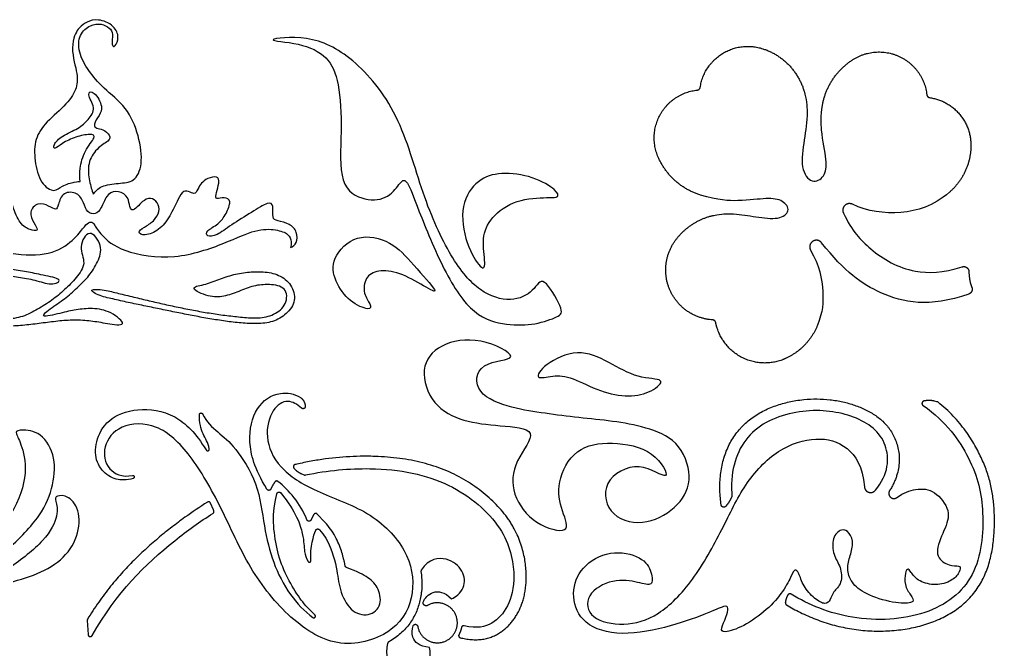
# Model space of a CAD drawing. Header units: millimetres. Extents: x -103 to 104, y -99 to 78.
# Drawn here: x 34.2 to 102.3, y -62.6 to -18.6 of the extents above; entities that cross this region are included whole.
import ezdxf

# ---------------------------------------------------------------- set-up
doc = ezdxf.new("R2010")
doc.units = ezdxf.units.MM
doc.header["$MEASUREMENT"] = 0
doc.layers.add('Default', color=18, linetype='Continuous')

msp = doc.modelspace()

# ---------------------------------------------------------------- linework, layer by layer
at = {"color": 5, "linetype": 'ByBlock', "lineweight": -2}
for points, knots in [([(39.392, -30.836), (39.551, -30.63), (39.709, -30.424), (40.009, -30.294), (40.309, -30.164), (40.752, -30.108), (41.151, -30.073), (41.55, -30.037), (41.906, -30.021), (42.187, -29.82), (42.467, -29.618), (42.673, -29.231), (42.732, -28.685), (42.792, -28.14), (42.705, -27.436), (42.519, -26.753), (42.333, -26.069), (42.049, -25.405), (41.618, -24.847), (41.187, -24.29), (40.61, -23.84), (40.155, -23.421), (39.701, -23.002), (39.369, -22.614), (39.084, -22.199), (38.8, -21.784), (38.562, -21.342), (38.452, -20.911), (38.341, -20.48), (38.357, -20.061), (38.503, -19.741), (38.649, -19.421), (38.926, -19.199), (39.191, -19.077), (39.456, -18.954), (39.709, -18.931), (39.938, -18.97), (40.167, -19.01), (40.373, -19.112), (40.511, -19.227), (40.649, -19.342), (40.72, -19.468), (40.732, -19.681), (40.744, -19.895), (40.697, -20.195), (40.72, -20.361), (40.744, -20.527), (40.839, -20.559), (40.934, -20.456), (41.029, -20.353), (41.124, -20.116), (41.116, -19.626), (41.013, -19.373), (40.503, -18.856), (39.694, -18.555), (38.918, -18.79), (38.441, -19.141), (38.031, -19.721), (37.888, -21.024), (38.112, -21.713), (38.207, -22.215), (38.302, -22.717), (38.302, -23.041), (38.191, -23.393), (38.08, -23.745), (37.859, -24.124), (37.483, -24.531), (37.108, -24.938), (36.578, -25.373), (36.187, -25.78), (35.796, -26.187), (35.543, -26.567), (35.412, -27.009), (35.282, -27.452), (35.274, -27.958), (35.341, -28.496), (35.408, -29.033), (35.551, -29.602), (35.8, -29.982), (36.049, -30.361), (36.404, -30.551), (36.645, -30.559), (36.887, -30.567), (37.013, -30.393), (37.254, -30.258), (37.495, -30.124), (37.851, -30.029), (38.072, -29.982), (38.294, -29.934), (38.381, -29.934), (38.468, -29.934)], [2, 2, 2, 2, 2.0169492, 2.0169492, 2.0169492, 2.0338983, 2.0338983, 2.0338983, 2.0508475, 2.0508475, 2.0508475, 2.0677966, 2.0677966, 2.0677966, 2.0847458, 2.0847458, 2.0847458, 2.1016949, 2.1016949, 2.1016949, 2.1186441, 2.1186441, 2.1186441, 2.1355932, 2.1355932, 2.1355932, 2.1525424, 2.1525424, 2.1525424, 2.1694915, 2.1694915, 2.1694915, 2.1864407, 2.1864407, 2.1864407, 2.2033898, 2.2033898, 2.2033898, 2.220339, 2.220339, 2.220339, 2.2372881, 2.2372881, 2.2372881, 2.2542373, 2.2542373, 2.2542373, 2.2711864, 2.2711864, 2.2711864, 2.2881356, 2.2881356, 2.3050847, 2.3050847, 2.3220339, 2.3389831, 2.3559322, 2.3728814, 2.3728814, 2.3898305, 2.3898305, 2.3898305, 2.4067797, 2.4067797, 2.4067797, 2.4237288, 2.4237288, 2.4237288, 2.440678, 2.440678, 2.440678, 2.4576271, 2.4576271, 2.4576271, 2.4745763, 2.4745763, 2.4745763, 2.4915254, 2.4915254, 2.4915254, 2.5084746, 2.5084746, 2.5084746, 2.5254237, 2.5254237, 2.5254237, 2.5423729, 2.5423729, 2.5423729, 2.559322, 2.559322, 2.559322, 2.559322]), ([(51.95, -20.042), (52.027, -19.945), (53.189, -19.795), (54.291, -19.965), (55.392, -20.134), (56.433, -20.622), (57.513, -21.528), (58.592, -22.434), (59.71, -23.758), (60.52, -25.396), (61.329, -27.035), (61.83, -28.988), (62.421, -30.71), (63.013, -32.432), (63.694, -33.923), (64.368, -35.06), (65.043, -36.197), (65.711, -36.981), (67.125, -37.983), (67.87, -38.202), (68.512, -38.178), (69.154, -38.154), (69.693, -37.887), (70.042, -37.537), (70.391, -37.186), (70.55, -36.751), (70.891, -36.981), (71.232, -37.211), (71.755, -38.105), (71.965, -38.609), (72.175, -39.114), (72.072, -39.23), (71.738, -39.39), (71.404, -39.551), (70.839, -39.757), (70.228, -39.866), (69.618, -39.975), (68.962, -39.988), (67.523, -39.808), (66.739, -39.615), (66, -39.005), (65.261, -38.395), (64.567, -37.367), (63.899, -36.056), (63.231, -34.745), (62.589, -33.152), (62.158, -32.053), (61.728, -30.955), (61.509, -30.352), (61.329, -30.069), (61.149, -29.786), (61.008, -29.824), (60.809, -30.055), (60.61, -30.286), (60.353, -30.71), (59.53, -31.211), (58.965, -31.288), (58.361, -31.153), (57.757, -31.018), (57.114, -30.671), (56.844, -29.836), (56.574, -29.001), (56.677, -27.677), (56.697, -26.444), (56.716, -25.21), (56.652, -24.066), (56.491, -23.205), (56.33, -22.344), (56.073, -21.766), (55.624, -21.316), (55.174, -20.866), (54.531, -20.545), (53.706, -20.363), (52.881, -20.181), (51.873, -20.138), (51.95, -20.042)], [0, 0, 0, 0, 0.037037, 0.037037, 0.037037, 0.074074, 0.074074, 0.074074, 0.111111, 0.111111, 0.111111, 0.148148, 0.148148, 0.148148, 0.185185, 0.185185, 0.185185, 0.222222, 0.222222, 0.259259, 0.259259, 0.259259, 0.296296, 0.296296, 0.296296, 0.333333, 0.333333, 0.333333, 0.37037, 0.37037, 0.37037, 0.407407, 0.407407, 0.407407, 0.444444, 0.444444, 0.444444, 0.481481, 0.481481, 0.518519, 0.518519, 0.518519, 0.555556, 0.555556, 0.555556, 0.592593, 0.592593, 0.592593, 0.62963, 0.62963, 0.62963, 0.666667, 0.666667, 0.666667, 0.703704, 0.703704, 0.740741, 0.740741, 0.740741, 0.777778, 0.777778, 0.777778, 0.814815, 0.814815, 0.814815, 0.851852, 0.851852, 0.851852, 0.888889, 0.888889, 0.888889, 0.925926, 0.925926, 0.925926, 1, 1, 1, 1]), ([(38.468, -29.934), (38.452, -29.658), (38.436, -29.381), (38.483, -29.017), (38.531, -28.654), (38.641, -28.203), (38.847, -27.816), (39.052, -27.428), (39.353, -27.104), (39.432, -26.911), (39.511, -26.717), (39.369, -26.654), (39.124, -26.658), (38.879, -26.662), (38.531, -26.733), (38.187, -26.847), (37.843, -26.962), (37.503, -27.12), (37.25, -27.278), (36.997, -27.436), (36.831, -27.594), (36.732, -27.618), (36.634, -27.642), (36.602, -27.531), (36.685, -27.361), (36.768, -27.191), (36.966, -26.962), (37.27, -26.768), (37.574, -26.575), (37.985, -26.417), (38.299, -26.233), (38.613, -26.049), (38.83, -25.839), (39.035, -25.603), (39.24, -25.366), (39.433, -25.103), (39.399, -24.788), (39.365, -24.472), (39.105, -24.106), (39.078, -23.891), (39.05, -23.676), (39.255, -23.613), (39.468, -23.791), (39.681, -23.968), (39.901, -24.386), (39.961, -24.675), (40.021, -24.964), (39.92, -25.125), (39.795, -25.328), (39.669, -25.531), (39.519, -25.776), (39.483, -25.938), (39.448, -26.1), (39.527, -26.179), (39.641, -26.219), (39.756, -26.259), (39.906, -26.259), (40.072, -26.338), (40.238, -26.417), (40.42, -26.575), (40.503, -26.713), (40.586, -26.851), (40.57, -26.97), (40.404, -27.116), (40.238, -27.262), (39.922, -27.436), (39.657, -27.697), (39.392, -27.958), (39.179, -28.306), (39.097, -28.701), (39.016, -29.096), (39.066, -29.539), (39.137, -29.903), (39.208, -30.266), (39.3, -30.551), (39.392, -30.836)], [1.559322, 1.559322, 1.559322, 1.559322, 1.5762712, 1.5762712, 1.5762712, 1.5932203, 1.5932203, 1.5932203, 1.6101695, 1.6101695, 1.6101695, 1.6271186, 1.6271186, 1.6271186, 1.6440678, 1.6440678, 1.6440678, 1.6610169, 1.6610169, 1.6610169, 1.6779661, 1.6779661, 1.6779661, 1.6949153, 1.6949153, 1.6949153, 1.7118644, 1.7118644, 1.7118644, 1.7288136, 1.7288136, 1.7288136, 1.7457627, 1.7457627, 1.7457627, 1.7627119, 1.7627119, 1.7627119, 1.779661, 1.779661, 1.779661, 1.7966102, 1.7966102, 1.7966102, 1.8135593, 1.8135593, 1.8135593, 1.8305085, 1.8305085, 1.8305085, 1.8474576, 1.8474576, 1.8474576, 1.8644068, 1.8644068, 1.8644068, 1.8813559, 1.8813559, 1.8813559, 1.8983051, 1.8983051, 1.8983051, 1.9152542, 1.9152542, 1.9152542, 1.9322034, 1.9322034, 1.9322034, 1.9491525, 1.9491525, 1.9491525, 1.9661017, 1.9661017, 1.9661017, 2, 2, 2, 2]), ([(53.171, -34.559), (53.321, -34.472), (53.471, -34.385), (53.554, -34.199), (53.637, -34.013), (53.653, -33.729), (53.57, -33.492), (53.487, -33.255), (53.305, -33.065), (53.06, -32.934), (52.815, -32.804), (52.507, -32.733), (52.297, -32.681), (52.088, -32.63), (51.977, -32.598), (51.946, -32.417), (51.914, -32.235), (51.961, -31.903), (51.93, -31.693), (51.898, -31.484), (51.788, -31.397), (51.535, -31.48), (51.282, -31.563), (50.886, -31.816), (50.436, -32.096), (49.985, -32.377), (49.479, -32.685), (49.064, -32.966), (48.649, -33.247), (48.325, -33.5), (48.041, -33.638), (47.756, -33.776), (47.511, -33.8), (47.384, -33.737), (47.258, -33.673), (47.25, -33.523), (47.396, -33.377), (47.543, -33.231), (47.843, -33.088), (48.084, -32.895), (48.325, -32.701), (48.507, -32.456), (48.661, -32.172), (48.815, -31.887), (48.942, -31.563), (48.894, -31.168), (48.72, -31.096), (48.531, -31.089), (48.341, -31.081), (48.135, -31.136), (48.033, -31.12), (47.93, -31.104), (47.93, -31.017), (47.965, -30.851), (48.001, -30.685), (48.072, -30.44), (48.12, -30.215), (48.167, -29.99), (48.191, -29.784), (48.088, -29.689), (47.985, -29.594), (47.756, -29.61), (47.55, -29.677), (47.345, -29.745), (47.163, -29.863), (47.037, -29.978), (46.91, -30.092), (46.839, -30.203), (46.76, -30.353), (46.681, -30.504), (46.594, -30.693), (46.499, -30.753), (46.404, -30.812), (46.301, -30.741), (46.163, -30.681), (46.025, -30.622), (45.851, -30.575), (45.709, -30.646), (45.566, -30.717), (45.456, -30.907), (45.301, -31.219), (45.147, -31.531), (44.95, -31.966), (44.728, -32.345), (44.507, -32.725), (44.262, -33.049), (43.958, -33.278), (43.653, -33.507), (43.29, -33.642), (43.025, -33.662), (42.76, -33.681), (42.594, -33.587), (42.594, -33.48), (42.594, -33.373), (42.76, -33.255), (42.962, -33.128), (43.163, -33.002), (43.4, -32.867), (43.59, -32.681), (43.78, -32.496), (43.922, -32.258), (43.969, -32.033), (44.017, -31.808), (43.969, -31.594), (43.859, -31.425), (43.748, -31.255), (43.574, -31.128), (43.384, -31.12), (43.195, -31.112), (42.989, -31.223), (42.835, -31.345), (42.681, -31.468), (42.578, -31.602), (42.456, -31.721), (42.333, -31.839), (42.191, -31.942), (42.001, -31.895), (41.954, -31.745), (41.914, -31.551), (41.875, -31.357), (41.843, -31.12), (41.677, -30.938), (41.511, -30.756), (41.211, -30.63), (40.958, -30.634), (40.705, -30.638), (40.499, -30.772), (40.337, -30.998), (40.175, -31.223), (40.056, -31.539), (39.938, -31.764), (39.819, -31.99), (39.701, -32.124), (39.535, -32.172), (39.369, -32.219), (39.155, -32.179), (39.013, -32.041), (38.871, -31.903), (38.8, -31.666), (38.701, -31.425), (38.602, -31.183), (38.475, -30.938), (38.23, -30.804), (37.984, -30.67), (37.619, -30.646), (37.382, -30.8), (37.145, -30.954), (37.035, -31.286), (36.965, -31.515), (36.894, -31.745), (36.863, -31.871), (36.764, -31.875), (36.665, -31.879), (36.499, -31.76), (36.278, -31.654), (36.056, -31.547), (35.78, -31.452), (35.535, -31.523), (35.29, -31.594), (35.076, -31.832), (35.037, -32.081), (34.997, -32.33), (35.132, -32.59), (35.254, -32.808), (35.377, -33.025), (35.487, -33.199), (35.475, -33.29), (35.464, -33.381), (35.329, -33.389), (35.136, -33.345), (34.942, -33.302), (34.689, -33.207), (34.464, -32.982), (34.238, -32.756), (34.041, -32.401), (33.887, -31.982), (33.732, -31.563), (33.622, -31.081), (33.483, -30.741), (33.345, -30.401), (33.179, -30.203), (33.013, -30.223), (32.847, -30.243), (32.681, -30.48), (32.578, -30.65), (32.475, -30.82), (32.436, -30.923), (32.377, -30.903), (32.317, -30.883), (32.238, -30.741), (32.179, -30.488), (32.12, -30.235), (32.08, -29.871), (31.97, -29.598), (31.859, -29.326), (31.677, -29.144), (31.487, -29.14), (31.298, -29.136), (31.1, -29.31), (31.001, -29.646), (30.902, -29.982), (30.902, -30.48), (30.871, -30.753), (30.839, -31.025), (30.776, -31.073), (30.582, -31.073), (30.389, -31.073), (30.064, -31.025), (29.91, -31.12), (29.756, -31.215), (29.788, -31.689), (30.389, -32.227), (30.653, -32.476), (30.918, -32.725), (31.147, -32.954), (31.207, -33.112), (31.266, -33.27), (31.155, -33.357), (31.025, -33.373), (30.894, -33.389), (30.744, -33.334), (30.448, -33.096), (30.151, -32.859), (29.709, -32.44), (29.25, -32.085), (28.792, -31.729), (28.317, -31.436), (27.808, -31.27), (27.298, -31.104), (26.752, -31.065), (26.319, -31.118), (25.886, -31.172), (25.566, -31.318), (25.261, -31.622), (24.957, -31.927), (24.669, -32.389), (24.591, -32.8), (24.512, -33.211), (24.644, -33.571), (24.776, -33.931)], [2.0873786, 2.0873786, 2.0873786, 2.0873786, 2.0970874, 2.0970874, 2.0970874, 2.1067961, 2.1067961, 2.1067961, 2.1165049, 2.1165049, 2.1165049, 2.1262136, 2.1262136, 2.1262136, 2.1359223, 2.1359223, 2.1359223, 2.1456311, 2.1456311, 2.1456311, 2.1553398, 2.1553398, 2.1553398, 2.1650485, 2.1650485, 2.1650485, 2.1747573, 2.1747573, 2.1747573, 2.184466, 2.184466, 2.184466, 2.1941748, 2.1941748, 2.1941748, 2.2038835, 2.2038835, 2.2038835, 2.2135922, 2.2135922, 2.2135922, 2.223301, 2.223301, 2.223301, 2.2330097, 2.2330097, 2.2427184, 2.2427184, 2.2427184, 2.2524272, 2.2524272, 2.2524272, 2.2621359, 2.2621359, 2.2621359, 2.2718447, 2.2718447, 2.2718447, 2.2815534, 2.2815534, 2.2815534, 2.2912621, 2.2912621, 2.2912621, 2.3009709, 2.3009709, 2.3009709, 2.3106796, 2.3106796, 2.3106796, 2.3203883, 2.3203883, 2.3203883, 2.3300971, 2.3300971, 2.3300971, 2.3398058, 2.3398058, 2.3398058, 2.3495146, 2.3495146, 2.3495146, 2.3592233, 2.3592233, 2.3592233, 2.368932, 2.368932, 2.368932, 2.3786408, 2.3786408, 2.3786408, 2.3883495, 2.3883495, 2.3883495, 2.3980583, 2.3980583, 2.3980583, 2.407767, 2.407767, 2.407767, 2.4174757, 2.4174757, 2.4174757, 2.4271845, 2.4271845, 2.4271845, 2.4368932, 2.4368932, 2.4368932, 2.4466019, 2.4466019, 2.4466019, 2.4563107, 2.4563107, 2.4563107, 2.4660194, 2.4660194, 2.4757282, 2.4757282, 2.4757282, 2.4854369, 2.4854369, 2.4854369, 2.4951456, 2.4951456, 2.4951456, 2.5048544, 2.5048544, 2.5048544, 2.5145631, 2.5145631, 2.5145631, 2.5242718, 2.5242718, 2.5242718, 2.5339806, 2.5339806, 2.5339806, 2.5436893, 2.5436893, 2.5436893, 2.5533981, 2.5533981, 2.5533981, 2.5631068, 2.5631068, 2.5631068, 2.5728155, 2.5728155, 2.5728155, 2.5825243, 2.5825243, 2.5825243, 2.592233, 2.592233, 2.592233, 2.6019417, 2.6019417, 2.6019417, 2.6116505, 2.6116505, 2.6116505, 2.6213592, 2.6213592, 2.6213592, 2.631068, 2.631068, 2.631068, 2.6407767, 2.6407767, 2.6407767, 2.6504854, 2.6504854, 2.6504854, 2.6601942, 2.6601942, 2.6601942, 2.6699029, 2.6699029, 2.6699029, 2.6796117, 2.6796117, 2.6796117, 2.6893204, 2.6893204, 2.6893204, 2.6990291, 2.6990291, 2.6990291, 2.7087379, 2.7087379, 2.7087379, 2.7184466, 2.7184466, 2.7184466, 2.7281553, 2.7281553, 2.7281553, 2.7378641, 2.7378641, 2.7378641, 2.7475728, 2.7475728, 2.7475728, 2.7572816, 2.7572816, 2.7572816, 2.7669903, 2.7669903, 2.7669903, 2.776699, 2.7864078, 2.7864078, 2.7864078, 2.7961165, 2.7961165, 2.7961165, 2.8058252, 2.8058252, 2.8058252, 2.815534, 2.815534, 2.815534, 2.8252427, 2.8252427, 2.8252427, 2.8349515, 2.8349515, 2.8349515, 2.8446602, 2.8446602, 2.8446602, 2.8543689, 2.8543689, 2.8543689, 2.8640777, 2.8640777, 2.8640777, 2.8737864, 2.8737864, 2.8737864, 2.8737864]), ([(66.404, -35.844), (66.164, -35.598), (65.771, -34.995), (65.503, -34.211), (65.236, -33.428), (65.094, -32.464), (65.239, -31.69), (65.384, -30.916), (65.814, -30.331), (66.286, -29.958), (66.759, -29.585), (67.273, -29.425), (67.925, -29.393), (68.577, -29.361), (69.367, -29.457), (70.045, -29.682), (70.723, -29.907), (71.288, -30.26), (71.577, -30.511), (71.867, -30.761), (71.879, -30.909), (71.796, -30.983), (71.712, -31.057), (71.532, -31.057), (71.028, -31.07), (70.524, -31.083), (69.695, -31.108), (68.985, -31.34), (68.275, -31.571), (67.684, -32.008), (67.289, -32.461), (66.893, -32.914), (66.694, -33.383), (66.648, -33.953), (66.603, -34.523), (66.71, -35.194), (66.72, -35.586), (66.731, -35.977), (66.644, -36.089), (66.404, -35.844)], [0, 0, 0, 0, 0.071429, 0.071429, 0.071429, 0.142857, 0.142857, 0.142857, 0.214286, 0.214286, 0.214286, 0.285714, 0.285714, 0.285714, 0.357143, 0.357143, 0.357143, 0.428571, 0.428571, 0.428571, 0.5, 0.5, 0.5, 0.571429, 0.571429, 0.571429, 0.642857, 0.642857, 0.642857, 0.714286, 0.714286, 0.714286, 0.785714, 0.785714, 0.785714, 0.857143, 0.857143, 0.857143, 1, 1, 1, 1]), ([(24.776, -33.931), (24.794, -33.745), (24.813, -33.559), (24.881, -33.32), (24.95, -33.081), (25.068, -32.788), (25.262, -32.575), (25.456, -32.361), (25.725, -32.227), (26.389, -32.195), (26.784, -32.298), (27.254, -32.504), (27.725, -32.709), (28.27, -33.017), (29.013, -33.381), (29.756, -33.745), (30.697, -34.164), (31.705, -34.484), (32.713, -34.804), (33.788, -35.025), (34.709, -35.065), (35.63, -35.104), (36.396, -34.962), (36.993, -34.681), (37.59, -34.401), (38.017, -33.982), (38.305, -33.662), (38.594, -33.341), (38.744, -33.12), (38.879, -32.978), (39.013, -32.836), (39.132, -32.772), (39.226, -32.776), (39.321, -32.78), (39.392, -32.851), (39.495, -33.002)], [2.8737864, 2.8737864, 2.8737864, 2.8737864, 2.8834951, 2.8834951, 2.8834951, 2.8932039, 2.8932039, 2.8932039, 2.9029126, 2.9029126, 2.9126214, 2.9126214, 2.9126214, 2.9223301, 2.9223301, 2.9223301, 2.9320388, 2.9320388, 2.9320388, 2.9417476, 2.9417476, 2.9417476, 2.9514563, 2.9514563, 2.9514563, 2.961165, 2.961165, 2.961165, 2.9708738, 2.9708738, 2.9708738, 2.9805825, 2.9805825, 2.9805825, 3, 3, 3, 3]), ([(39.495, -33.002), (39.598, -33.152), (39.732, -33.381), (40.029, -33.705), (40.325, -34.029), (40.784, -34.448), (41.657, -34.76), (42.531, -35.073), (43.819, -35.278), (46.333, -35.057), (47.558, -34.63), (48.503, -34.255), (49.448, -33.879), (50.112, -33.555), (50.681, -33.401), (51.25, -33.247), (51.724, -33.262), (52.108, -33.322), (52.491, -33.381), (52.784, -33.484), (52.958, -33.634), (53.131, -33.784), (53.187, -33.982), (53.203, -34.144), (53.218, -34.306), (53.195, -34.432), (53.171, -34.559)], [2, 2, 2, 2, 2.00970874, 2.00970874, 2.00970874, 2.01941748, 2.01941748, 2.01941748, 2.02912621, 2.02912621, 2.03883495, 2.03883495, 2.03883495, 2.04854369, 2.04854369, 2.04854369, 2.05825243, 2.05825243, 2.05825243, 2.06796117, 2.06796117, 2.06796117, 2.0776699, 2.0776699, 2.0776699, 2.08737864, 2.08737864, 2.08737864, 2.08737864]), ([(63.209, -37.485), (63.058, -37.219), (62.357, -36.441), (61.776, -35.786), (61.194, -35.131), (60.732, -34.597), (60.076, -34.237), (59.421, -33.878), (58.573, -33.691), (57.85, -33.903), (57.127, -34.115), (56.53, -34.726), (56.282, -35.291), (56.035, -35.857), (56.138, -36.377), (56.359, -36.888), (56.581, -37.399), (56.921, -37.9), (57.346, -38.25), (57.77, -38.6), (58.277, -38.799), (58.534, -38.822), (58.791, -38.844), (58.798, -38.69), (58.704, -38.491), (58.611, -38.292), (58.419, -38.048), (58.341, -37.726), (58.264, -37.405), (58.303, -37.007), (58.47, -36.721), (58.637, -36.435), (58.933, -36.261), (59.331, -36.2), (59.729, -36.139), (60.23, -36.191), (60.786, -36.387), (61.342, -36.583), (61.952, -36.923), (62.457, -37.215), (62.961, -37.508), (63.36, -37.752), (63.209, -37.485)], [0, 0, 0, 0, 0.066667, 0.066667, 0.066667, 0.133333, 0.133333, 0.133333, 0.2, 0.2, 0.2, 0.266667, 0.266667, 0.266667, 0.333333, 0.333333, 0.333333, 0.4, 0.4, 0.4, 0.466667, 0.466667, 0.466667, 0.533333, 0.533333, 0.533333, 0.6, 0.6, 0.6, 0.666667, 0.666667, 0.666667, 0.733333, 0.733333, 0.733333, 0.8, 0.8, 0.8, 0.866667, 0.866667, 0.866667, 1, 1, 1, 1]), ([(70.481, -43.583), (70.361, -43.465), (70.567, -43.099), (71.081, -42.715), (71.595, -42.332), (72.417, -41.933), (73.189, -41.899), (73.961, -41.865), (74.683, -42.197), (75.38, -42.566), (76.077, -42.936), (76.748, -43.344), (77.431, -43.534), (78.114, -43.724), (78.809, -43.696), (78.978, -43.845), (79.146, -43.994), (78.788, -44.319), (78.34, -44.545), (77.893, -44.77), (77.356, -44.897), (76.149, -44.904), (75.48, -44.785), (74.803, -44.541), (74.126, -44.296), (73.442, -43.927), (72.889, -43.722), (72.336, -43.518), (71.915, -43.478), (71.481, -43.524), (71.047, -43.57), (70.601, -43.701), (70.481, -43.583)], [0, 0, 0, 0, 0.083333, 0.083333, 0.083333, 0.166667, 0.166667, 0.166667, 0.25, 0.25, 0.25, 0.333333, 0.333333, 0.333333, 0.416667, 0.416667, 0.416667, 0.5, 0.5, 0.5, 0.583333, 0.583333, 0.666667, 0.666667, 0.666667, 0.75, 0.75, 0.75, 0.833333, 0.833333, 0.833333, 1, 1, 1, 1]), ([(29.73, -58.078), (30.034, -57.722), (30.606, -57.113), (31.299, -56.317), (31.992, -55.521), (32.807, -54.538), (34.043, -52.533), (34.464, -51.512), (34.596, -50.632), (34.727, -49.752), (34.567, -49.012), (34.408, -48.506), (34.249, -48), (34.09, -47.728), (33.977, -47.401), (34.024, -47.344), (34.296, -47.312), (34.567, -47.279), (35.064, -47.27), (35.518, -47.541), (35.972, -47.813), (36.384, -48.365), (36.75, -49.658), (36.703, -50.398), (36.544, -51.114), (36.384, -51.831), (36.113, -52.524), (35.073, -54.022), (34.305, -54.828), (33.247, -55.769), (32.189, -56.71), (30.84, -57.788), (30.142, -58.289), (29.444, -58.79), (29.397, -58.715), (29.393, -58.626), (29.388, -58.537), (29.426, -58.434), (29.73, -58.078)], [0, 0, 0, 0, 0.066667, 0.066667, 0.066667, 0.133333, 0.133333, 0.2, 0.2, 0.2, 0.266667, 0.266667, 0.266667, 0.333333, 0.333333, 0.4, 0.4, 0.4, 0.466667, 0.466667, 0.466667, 0.533333, 0.533333, 0.6, 0.6, 0.6, 0.666667, 0.666667, 0.733333, 0.733333, 0.733333, 0.8, 0.8, 0.8, 0.866667, 0.866667, 0.866667, 1, 1, 1, 1]), ([(31.514, -58.26), (31.889, -57.975), (32.685, -57.507), (33.528, -56.926), (34.371, -56.345), (35.261, -55.652), (36.441, -54.36), (36.731, -53.76), (36.928, -52.833), (36.834, -52.505), (36.787, -52.29), (36.74, -52.074), (36.74, -51.971), (36.895, -51.91), (37.049, -51.849), (37.359, -51.831), (37.658, -52.013), (37.958, -52.196), (38.248, -52.58), (38.464, -53.648), (38.389, -54.331), (38.136, -54.94), (37.883, -55.549), (37.452, -56.083), (36.9, -56.509), (36.347, -56.935), (35.673, -57.254), (34.942, -57.511), (34.212, -57.769), (33.425, -57.965), (32.797, -58.162), (32.17, -58.359), (31.701, -58.556), (31.444, -58.602), (31.186, -58.649), (31.14, -58.546), (31.514, -58.26)], [0, 0, 0, 0, 0.071429, 0.071429, 0.071429, 0.142857, 0.142857, 0.214286, 0.214286, 0.285714, 0.285714, 0.285714, 0.357143, 0.357143, 0.357143, 0.428571, 0.428571, 0.428571, 0.5, 0.5, 0.571429, 0.571429, 0.571429, 0.642857, 0.642857, 0.642857, 0.714286, 0.714286, 0.714286, 0.785714, 0.785714, 0.785714, 0.857143, 0.857143, 0.857143, 1, 1, 1, 1])]:
    msp.add_open_spline(points, degree=3, knots=knots, dxfattribs=at)
for points in [[(39.875, -34.42), (39.978, -34.832), (39.737, -35.564), (39.105, -36.553), (38.389, -37.255), (37.513, -38.063), (36.536, -38.704), (35.471, -39.536), (37.197, -39.114), (38.165, -38.879), (39.324, -38.766), (40.633, -38.967), (41.913, -40.086), (40.272, -39.843), (39.262, -39.646), (38.064, -39.57), (36.914, -39.66), (35.761, -39.817), (34.609, -39.958), (33.449, -40.037), (32.288, -40.064), (31.127, -40.055), (29.966, -40.006), (27.052, -39.671), (25.46, -38.924), (25.008, -37.748), (25.586, -36.636), (26.805, -36.117), (28.643, -35.864), (30.097, -35.889), (31.258, -35.878), (32.422, -35.927), (33.565, -36.069), (34.745, -36.242), (35.817, -36.466), (37.403, -36.787), (36.499, -37.235), (35.306, -36.784), (34.18, -36.622), (33.024, -36.458), (31.868, -36.361), (30.707, -36.314), (29.545, -36.31), (28.383, -36.346), (27.102, -36.55), (26.022, -36.922), (25.464, -37.928), (26.335, -38.942), (28.302, -39.347), (29.747, -39.506), (30.909, -39.574), (32.085, -39.621), (33.301, -39.585), (34.465, -39.425), (35.522, -38.864), (36.512, -38.247), (37.41, -37.495), (38.207, -36.696), (38.956, -35.633), (38.311, -34.563), (39.117, -33.093), (39.771, -34.008), (39.875, -34.42)], [(39.868, -37.905), (40.195, -38.027), (40.876, -38.163), (41.98, -38.422), (43.055, -38.64), (44.139, -38.866), (45.221, -39.088), (46.304, -39.302), (47.391, -39.501), (48.481, -39.678), (49.578, -39.817), (50.678, -39.885), (51.799, -39.822), (52.793, -39.321), (53.548, -38.413), (53.358, -37.229), (52.49, -36.474), (51.396, -36.212), (50.289, -36.244), (49.192, -36.405), (48.151, -36.786), (47.125, -37.173), (45.991, -37.333), (47.493, -38.043), (48.495, -38.005), (49.564, -37.622), (50.588, -37.185), (51.661, -37.099), (52.925, -37.276), (52.96, -38.553), (52.007, -39.295), (50.925, -39.51), (49.815, -39.418), (48.718, -39.303), (47.624, -39.147), (46.535, -38.961), (45.451, -38.747), (44.372, -38.513), (43.292, -38.267), (42.231, -38.006), (41.111, -37.753), (40.242, -37.49), (38.915, -37.433), (39.541, -37.783), (39.868, -37.905)], [(66.706, -42.819), (66.086, -43.215), (65.951, -44.821), (68.701, -45.801), (70.91, -46.122), (73.293, -46.445), (75.651, -46.645), (77.97, -47.079), (80.254, -47.934), (81.345, -50.612), (80.383, -52.579), (78.121, -53.998), (75.408, -53.512), (74.746, -50.854), (77.57, -49.267), (79.959, -51.228), (78.672, -48.637), (75.547, -48.047), (72.993, -48.452), (71.661, -51.006), (72.108, -52.991), (72.853, -54.624), (70.205, -53.979), (68.513, -51.786), (68.721, -49.431), (70.727, -47.187), (67.731, -47.007), (65.22, -46.731), (63.035, -45.62), (62.11, -42.953), (63.505, -41.222), (66.37, -40.724), (69.673, -42.44), (67.327, -42.422), (66.706, -42.819)]]:
    msp.add_open_spline(points, degree=3, dxfattribs=at)
at = {"layer": 'Default', "color": 5}
for p, q in [((98.298, -45.311), (98.123, -45.271)), ((53.923, -50.34), (54.111, -50.421)), ((47.787, -52.871), (47.585, -52.396)), ((47.808, -52.921), (47.787, -52.871)), ((54.793, -53.192), (54.585, -53.579)), ((55.561, -53.717), (55.035, -53.16)), ((38.967, -60.58), (39.033, -61.572))]:
    msp.add_line(p, q, dxfattribs=at)
for points, weights, knots in [([(81.768, -23.363), (82.002, -21.824), (83.328, -21.007), (84.653, -20.19), (86.134, -20.673)], [1, 0.907376076781, 1, 0.907376076781, 1], [2493.099385, 2493.099385, 2493.099385, 2518.224611, 2518.224611, 2543.349836, 2543.349836, 2543.349836]), ([(92.478, -21.403), (94.05, -20.43), (95.714, -21.237), (97.378, -22.044), (97.588, -23.881)], [1, 0.876159510238, 1, 0.876159510238, 1], [2741.175925, 2741.175925, 2741.175925, 2770.306995, 2770.306995, 2799.438064, 2799.438064, 2799.438064]), ([(78.831, -28.232), (78.159, -26.672), (79.016, -25.205), (79.873, -23.739), (81.563, -23.559)], [1, 0.892484855792, 1, 0.892484855792, 1], [2436.262472, 2436.262472, 2436.262472, 2463.367057, 2463.367057, 2490.471642, 2490.471642, 2490.471642]), ([(92.393, -31.532), (92.094, -31.387), (91.859, -31.621), (91.625, -31.856), (91.769, -32.154)], [1, 0.814734056879, 1, 0.814734101049, 0.999999911658], [2941.321601, 2941.321601, 2941.321601, 2946.288753, 2946.288753, 2951.255904, 2951.255904, 2951.255904]), ([(82.638, -39.601), (80.573, -39.476), (79.691, -37.604), (78.81, -35.732), (80.029, -34.06)], [1, 0.860250761687, 1, 0.860250761687, 1], [2190.81667, 2190.81667, 2190.81667, 2221.450185, 2221.450185, 2252.0837, 2252.0837, 2252.0837]), ([(90.246, -34.22), (89.976, -33.88), (89.618, -34.124), (89.26, -34.369), (89.478, -34.744)], [1, 0.731878817795, 1, 0.73187888172, 0.99999987215], [2043.106813, 2043.106813, 2043.106813, 2049.127546, 2049.127546, 2055.148277, 2055.148277, 2055.148277]), ([(100.061, -35.897), (100.231, -35.844), (100.376, -35.948), (100.521, -36.051), (100.526, -36.229)], [1, 0.895584706467, 1, 0.895584706467, 1], [3047.317795, 3047.317795, 3047.317795, 3050.167808, 3050.167808, 3053.017821, 3053.017821, 3053.017821]), ([(100.726, -37.319), (100.786, -37.462), (100.724, -37.604), (100.661, -37.746), (100.514, -37.798)], [1, 0.917654836074, 1, 0.917654855706, 0.999999960735], [3062.779107, 3062.779107, 3062.779107, 3065.305243, 3065.305243, 3067.831378, 3067.831378, 3067.831378]), ([(87.726, -42.297), (87.588, -42.36), (87.446, -42.411), (84.156, -43.578), (82.988, -40.288), (82.901, -40.044), (82.852, -39.789)], [0.966833298913, 0.982353462361, 1, 0.707106781187, 1, 0.97009404672, 0.946295206777], [2135.306418, 2135.306418, 2135.306418, 2138.047126, 2138.047126, 2183.536787, 2183.536787, 2188.181523, 2188.181523, 2188.181523]), ([(97.398, -45.261), (97.279, -45.283), (97.254, -45.401), (97.229, -45.519), (97.328, -45.587)], [1, 0.831369228956, 1, 0.831369228956, 1], [1135.875408, 1135.875408, 1135.875408, 1137.52525, 1137.52525, 1139.175092, 1139.175092, 1139.175092]), ([(46.802, -46.218), (46.802, -46.126), (46.892, -46.105), (46.983, -46.084), (47.023, -46.167)], [1, 0.782832234027, 1, 0.782832234027, 1], [3025.813133, 3025.813133, 3025.813133, 3026.852219, 3026.852219, 3027.891305, 3027.891305, 3027.891305]), ([(54.192, -45.644), (54.199, -45.747), (54.106, -45.79), (54.012, -45.834), (53.937, -45.763)], [1, 0.824947743832, 1, 0.824947743832, 1], [2512.684637, 2512.684637, 2512.684637, 2513.88601, 2513.88601, 2515.087383, 2515.087383, 2515.087383]), ([(47.273, -48.681), (47.325, -48.766), (47.418, -48.732), (47.511, -48.697), (47.495, -48.599)], [1, 0.771630239635, 1, 0.771630239635, 1], [3005.675044, 3005.675044, 3005.675044, 3006.775388, 3006.775388, 3007.875732, 3007.875732, 3007.875732]), ([(53.479, -49.706), (53.397, -49.726), (53.371, -49.807), (53.345, -49.887), (53.4, -49.951)], [1, 0.872084209543, 1, 0.872084209543, 1], [-13811.333372, -13811.333372, -13811.333372, -13810.31067, -13810.31067, -13809.287968, -13809.287968, -13809.287968]), ([(42.126, -50.457), (42.225, -50.435), (42.254, -50.532), (42.282, -50.63), (42.187, -50.664)], [1, 0.729935718619, 1, 0.729935783008, 0.999999871223], [2903.324568, 2903.324568, 2903.324568, 2904.405574, 2904.405574, 2905.486581, 2905.486581, 2905.486581]), ([(52.29, -50.88), (52.239, -50.84), (52.175, -50.85), (52.111, -50.859), (52.074, -50.912)], [0.999999961448, 0.919150770482, 1, 0.919150751206, 1], [2434.932298, 2434.932298, 2434.932298, 2435.742053, 2435.742053, 2436.551807, 2436.551807, 2436.551807]), ([(51.789, -51.412), (51.752, -51.496), (51.66, -51.502), (51.569, -51.508), (51.522, -51.429)], [1, 0.854190516142, 1, 0.854190516142, 1], [2440.360696, 2440.360696, 2440.360696, 2441.454305, 2441.454305, 2442.547913, 2442.547913, 2442.547913]), ([(52.216, -51.739), (52.236, -51.647), (52.328, -51.625), (52.42, -51.603), (52.48, -51.677)], [1, 0.847113682269, 1, 0.847113682269, 1], [2235.491499, 2235.491499, 2235.491499, 2236.612031, 2236.612031, 2237.732564, 2237.732564, 2237.732564]), ([(93.235, -51.259), (93.259, -51.547), (93.535, -51.635), (93.811, -51.722), (93.996, -51.5)], [1, 0.830591980572, 1, 0.830591980572, 1], [4340.028328, 4340.028328, 4340.028328, 4343.977027, 4343.977027, 4347.925726, 4347.925726, 4347.925726]), ([(94.989, -51.521), (94.827, -51.771), (95.044, -51.975), (95.261, -52.179), (95.5, -52.001)], [1, 0.767542332654, 1, 0.767542332654, 1], [3527.509383, 3527.509383, 3527.509383, 3531.351514, 3531.351514, 3535.193644, 3535.193644, 3535.193644]), ([(47.585, -52.396), (47.557, -52.332), (47.491, -52.311), (47.425, -52.29), (47.366, -52.327)], [1, 0.908367777357, 1, 0.908367777357, 1], [-8529.874899, -8529.874899, -8529.874899, -8529.012034, -8529.012034, -8528.14917, -8528.14917, -8528.14917]), ([(83.545, -52.621), (83.467, -52.704), (83.358, -52.669), (83.25, -52.635), (83.234, -52.523)], [1, 0.846243176038, 1, 0.846243176038, 1], [3355.155138, 3355.155138, 3355.155138, 3356.728464, 3356.728464, 3358.30179, 3358.30179, 3358.30179]), ([(54.585, -53.579), (54.539, -53.664), (54.443, -53.658), (54.346, -53.652), (54.311, -53.561)], [0.999999924701, 0.842087391193, 1, 0.842087353544, 1], [2409.625056, 2409.625056, 2409.625056, 2410.764365, 2410.764365, 2411.903674, 2411.903674, 2411.903674]), ([(55.035, -53.16), (54.982, -53.104), (54.906, -53.114), (54.83, -53.124), (54.793, -53.192)], [1, 0.890286398652, 1, 0.890286477125, 0.999999843054], [2404.823185, 2404.823185, 2404.823185, 2405.768831, 2405.768831, 2406.714476, 2406.714476, 2406.714476]), ([(54.933, -54.285), (54.966, -54.21), (55.048, -54.198), (55.129, -54.186), (55.183, -54.247)], [0.999999942085, 0.878542665069, 1, 0.878542636112, 1], [2287.636913, 2287.636913, 2287.636913, 2288.632901, 2288.632901, 2289.628888, 2289.628888, 2289.628888]), ([(54.389, -56.462), (54.43, -56.535), (54.51, -56.512), (54.591, -56.488), (54.586, -56.404)], [1, 0.781933993292, 1, 0.781933993292, 1], [2271.684579, 2271.684579, 2271.684579, 2272.623259, 2272.623259, 2273.561938, 2273.561938, 2273.561938]), ([(88.126, -58.752), (88.06, -58.712), (87.985, -58.732), (87.909, -58.752), (87.873, -58.821)], [1, 0.918290054731, 1, 0.918290054731, 1], [895.026253, 895.026253, 895.026253, 896.166012, 896.166012, 897.305771, 897.305771, 897.305771]), ([(62.043, -60.991), (62.221, -61.997), (63.234, -62.132), (64.246, -62.266), (64.681, -61.342), (65.115, -60.417), (64.365, -59.723), (63.615, -59.03), (62.727, -59.535)], [0.999999907959, 0.80697613623, 1, 0.80697609021, 1, 0.80697609021, 1, 0.80697609021, 1], [559.347187, 559.347187, 559.347187, 571.043182, 571.043182, 582.739179, 582.739179, 594.435176, 594.435176, 606.131173, 606.131173, 606.131173]), ([(62.727, -59.535), (62.608, -59.602), (62.502, -59.516), (62.395, -59.431), (62.436, -59.3)], [1, 0.826543427693, 1, 0.826543427693, 1], [606.131173, 606.131173, 606.131173, 607.722861, 607.722861, 609.31455, 609.31455, 609.31455]), ([(54.724, -60.377), (54.811, -60.438), (54.878, -60.357), (54.946, -60.275), (54.87, -60.202)], [1, 0.734254845502, 1, 0.734254972219, 0.999999746566], [3139.122661, 3139.122661, 3139.122661, 3140.255893, 3140.255893, 3141.389124, 3141.389124, 3141.389124]), ([(61.719, -60.963), (61.763, -60.842), (61.892, -60.853), (62.02, -60.864), (62.043, -60.991)], [1, 0.793328269962, 1, 0.793328319236, 0.999999901451], [556.426523, 556.426523, 556.426523, 557.886855, 557.886855, 559.347187, 559.347187, 559.347187]), ([(65.281, -60.961), (65.218, -60.946), (65.165, -60.981), (65.111, -61.016), (65.099, -61.079)], [1, 0.920835967239, 1, 0.920835967239, 1], [-14002.920287, -14002.920287, -14002.920287, -14002.119132, -14002.119132, -14001.317977, -14001.317977, -14001.317977]), ([(39.033, -61.572), (39.041, -61.684), (39.15, -61.709), (39.259, -61.734), (39.314, -61.637)], [1, 0.802693332237, 1, 0.802693332237, 1], [-8583.170129, -8583.170129, -8583.170129, -8581.892132, -8581.892132, -8580.614135, -8580.614135, -8580.614135]), ([(64.922, -61.569), (64.886, -61.634), (64.916, -61.702), (64.946, -61.77), (65.019, -61.788)], [1, 0.896800565231, 1, 0.896800565231, 1], [-13998.48993, -13998.48993, -13998.48993, -13997.573305, -13997.573305, -13996.656681, -13996.656681, -13996.656681])]:
    msp.add_rational_spline(points, weights, degree=2, knots=knots, dxfattribs=at)
for points, weights in [([(86.134, -20.673), (88.359, -21.399), (89.025, -23.643)], [0.999999890721, 0.885412369827, 1]), ([(90.299, -24.63), (90.663, -22.527), (92.478, -21.403)], [1, 0.912062626117, 0.999999916136]), ([(81.563, -23.559), (81.741, -23.54), (81.768, -23.363)], [1, 0.791867287456, 1]), ([(97.588, -23.881), (97.608, -24.059), (97.785, -24.085)], [1, 0.791867287456, 1]), ([(97.785, -24.085), (100.666, -24.501), (100.666, -27.412)], [1, 0.755997735078, 1]), ([(100.666, -27.412), (100.666, -29.395), (99.165, -30.693)], [0.999999913633, 0.909437980146, 0.999999956817]), ([(81.79, -30.888), (79.698, -30.243), (78.831, -28.232)], [1, 0.90797971575, 0.999999956121]), ([(80.029, -34.06), (81.11, -32.578), (82.917, -32.264)], [1, 0.927070417045, 1]), ([(82.852, -39.789), (82.817, -39.612), (82.638, -39.601)], [1, 0.790735424509, 1]), ([(89.958, -39.971), (89.304, -41.578), (87.726, -42.297)], [1, 0.929290359164, 0.999999966283]), ([(53.853, -45.019), (54.123, -45.191), (54.176, -45.507)], [1, 0.913239072132, 1]), ([(98.369, -45.346), (98.337, -45.321), (98.298, -45.311)], [1, 0.975633687634, 1]), ([(54.111, -50.421), (54.156, -50.44), (54.202, -50.43)], [1, 0.952892017967, 1]), ([(83.978, -51.869), (83.982, -51.912), (83.965, -51.952)], [1, 0.972709732447, 1]), ([(47.75, -53.108), (47.859, -53.039), (47.808, -52.921)], [1, 0.760849333976, 1]), ([(57.079, -56.892), (56.999, -56.863), (56.983, -56.779)], [0.999999938504, 0.871033612944, 1]), ([(62.291, -57.075), (62.26, -57.123), (62.269, -57.18)], [1, 0.934277908679, 1]), ([(87.712, -59.322), (87.694, -59.442), (87.798, -59.504)], [1, 0.831700397344, 1]), ([(38.989, -60.491), (38.964, -60.532), (38.967, -60.58)], [1, 0.952351537718, 1]), ([(65.099, -61.079), (65.048, -61.337), (64.922, -61.569)], [1, 0.988354469057, 1]), ([(60.017, -62.079), (59.964, -62.109), (59.946, -62.168)], [1, 0.926266482115, 1])]:
    msp.add_rational_spline(points, weights, degree=2, dxfattribs=at)
for points, knots in [([(89.025, -23.643), (89.188, -24.193), (89.297, -25.385), (89.026, -26.991), (88.729, -29.076), (89.561, -30.173), (90.495, -29.637), (90.643, -28.578), (90.23, -26.706), (90.171, -25.373), (90.299, -24.63)], [2580.490829, 2580.490829, 2580.490829, 2580.490829, 2591.687032, 2609.116949, 2626.546865, 2643.976781, 2661.406698, 2678.836614, 2696.26653, 2706.616435, 2706.616435, 2706.616435, 2706.616435]), ([(82.917, -32.264), (83.424, -32.176), (84.291, -32.18), (85.628, -32.414), (87.312, -32.635), (88.12, -32.004), (87.583, -31.234), (86.492, -31.058), (84.751, -31.329), (83.028, -31.269), (81.79, -30.888)], [2282.112748, 2282.112748, 2282.112748, 2282.112748, 2292.554846, 2308.627039, 2324.699232, 2340.771425, 2356.843619, 2372.915812, 2388.988005, 2400.924487, 2400.924487, 2400.924487, 2400.924487]), ([(99.165, -30.693), (98.029, -31.676), (95.803, -32.332), (93.445, -32.043), (92.393, -31.532)], [2875.453479, 2875.453479, 2875.453479, 2875.453479, 2908.241833, 2941.321601, 2941.321601, 2941.321601, 2941.321601]), ([(91.769, -32.154), (92.369, -33.392), (93.718, -34.887), (96.332, -36.417), (98.705, -36.322), (100.061, -35.897)], [2951.255904, 2951.255904, 2951.255904, 2951.255904, 2981.618403, 3019.310239, 3047.317795, 3047.317795, 3047.317795, 3047.317795]), ([(100.514, -37.798), (97.728, -38.776), (94.385, -38.074), (91.865, -36.261), (90.246, -34.22)], [3067.831378, 3067.831378, 3067.831378, 3067.831378, 3128.011769, 3180.364863, 3180.364863, 3180.364863, 3180.364863]), ([(89.478, -34.744), (90.087, -35.789), (90.416, -37.456), (90.327, -39.065), (89.958, -39.971)], [2055.148277, 2055.148277, 2055.148277, 2055.148277, 2084.193868, 2106.862285, 2106.862285, 2106.862285, 2106.862285]), ([(51.522, -51.429), (50.633, -49.942), (50.104, -47.99), (50.681, -45.607), (52.174, -44.558), (53.425, -44.747), (53.853, -45.019)], [2442.547913, 2442.547913, 2442.547913, 2442.547913, 2459.563279, 2477.57122, 2495.57916, 2507.744996, 2507.744996, 2507.744996, 2507.744996]), ([(53.937, -45.763), (53.637, -45.474), (52.883, -45.105), (51.874, -45.737), (51.291, -47.732), (52.243, -49.968), (54.788, -51.597), (58.744, -52.897), (61.454, -55.63), (61.956, -58.71), (60.659, -61.44), (56.596, -62.746), (53.089, -60.57), (50.224, -57.032), (48.353, -52.628), (46.183, -48.881), (43.872, -46.72), (41.147, -46.862), (39.991, -48.439), (40.264, -50.069), (41.408, -50.615), (42.126, -50.457)], [2515.087383, 2515.087383, 2515.087383, 2515.087383, 2531.399137, 2552.198491, 2572.997844, 2593.797198, 2614.596552, 2635.395905, 2656.195259, 2676.994613, 2697.793966, 2718.59332, 2739.392674, 2760.192027, 2780.991381, 2801.790735, 2822.590088, 2843.389442, 2864.188796, 2884.988149, 2903.324568, 2903.324568, 2903.324568, 2903.324568]), ([(83.234, -52.523), (83.211, -52.361), (83.17, -52.015), (83.143, -51.575), (83.138, -51.208), (83.146, -50.847), (83.18, -50.401), (83.26, -49.879), (83.379, -49.372), (83.538, -48.884), (83.735, -48.417), (83.972, -47.974), (84.249, -47.557), (84.511, -47.233), (84.739, -46.991), (84.979, -46.761), (85.299, -46.497), (85.708, -46.217), (86.136, -45.974), (86.581, -45.764), (87.037, -45.587), (87.502, -45.441), (87.971, -45.323), (88.47, -45.228), (89.121, -45.143), (89.918, -45.106), (90.833, -45.16), (91.711, -45.305), (92.41, -45.502), (92.935, -45.699), (93.314, -45.867), (93.678, -46.06), (94.025, -46.282), (94.301, -46.493), (94.561, -46.726), (94.756, -46.93), (94.932, -47.147), (95.097, -47.378), (95.28, -47.689), (95.455, -48.093), (95.583, -48.528), (95.658, -48.991), (95.672, -49.478), (95.619, -49.983), (95.514, -50.407), (95.393, -50.747), (95.281, -51.005), (95.149, -51.261), (95.047, -51.432), (94.991, -51.518), (94.989, -51.521)], [3358.30179, 3358.30179, 3358.30179, 3358.30179, 3362.105057, 3366.396043, 3368.523129, 3370.636362, 3374.803554, 3378.893401, 3382.916045, 3386.881853, 3390.802706, 3394.690738, 3398.559046, 3402.421477, 3404.354774, 3406.29128, 3410.146168, 3413.977847, 3417.792771, 3421.595411, 3425.385522, 3429.159861, 3432.912157, 3436.633694, 3440.954856, 3448.155714, 3455.164307, 3462.209398, 3468.807018, 3472.031166, 3475.232923, 3478.422433, 3481.608575, 3484.801144, 3486.48894, 3489.718301, 3491.347627, 3492.989015, 3496.314837, 3499.709986, 3503.204967, 3506.827804, 3510.590415, 3514.507839, 3518.599575, 3520.718587, 3522.89143, 3525.12269, 3527.417464, 3527.509383, 3527.509383, 3527.509383, 3527.509383]), ([(87.798, -59.504), (87.948, -59.594), (88.265, -59.775), (88.762, -60.033), (89.292, -60.278), (89.841, -60.503), (90.408, -60.706), (90.991, -60.884), (91.59, -61.036), (92.2, -61.158), (92.82, -61.248), (93.444, -61.305), (94.07, -61.33), (94.692, -61.324), (95.31, -61.285), (95.918, -61.215), (96.515, -61.114), (97.096, -60.98), (97.66, -60.813), (98.202, -60.614), (98.72, -60.38), (99.212, -60.112), (99.675, -59.809), (100.108, -59.472), (100.506, -59.098), (100.868, -58.69), (101.191, -58.248), (101.47, -57.774), (101.701, -57.274), (101.889, -56.757), (102.037, -56.229), (102.149, -55.695), (102.229, -55.159), (102.281, -54.626), (102.309, -54.099), (102.315, -53.584), (102.302, -53.083), (102.274, -52.595), (102.226, -52.118), (102.157, -51.648), (102.066, -51.183), (101.949, -50.72), (101.806, -50.257), (101.634, -49.791), (101.434, -49.322), (101.202, -48.843), (100.938, -48.351), (100.634, -47.845), (100.284, -47.331), (99.883, -46.813), (99.426, -46.298), (98.92, -45.803), (98.555, -45.493), (98.369, -45.346)], [903.153625, 903.153625, 903.153625, 903.153625, 907.216931, 911.647091, 916.167046, 920.76629, 925.435002, 930.164247, 934.946406, 939.775162, 944.632702, 949.492183, 954.341704, 959.169024, 963.961873, 968.708469, 973.398084, 978.02151, 982.57188, 987.043464, 991.43907, 995.770306, 1000.049754, 1004.291861, 1008.512347, 1012.727581, 1016.95575, 1021.215174, 1025.489611, 1029.748726, 1033.994731, 1038.223581, 1042.42443, 1046.580703, 1050.671188, 1054.671017, 1058.552311, 1062.320118, 1066.022897, 1069.691887, 1073.356458, 1077.045837, 1080.789523, 1084.617972, 1088.562897, 1092.658808, 1096.971139, 1101.53862, 1106.356061, 1111.424135, 1116.750069, 1122.347414, 1127.867731, 1127.867731, 1127.867731, 1127.867731]), ([(97.328, -45.587), (98.952, -46.704), (100.934, -49.566), (101.689, -52.855), (101.264, -57.741), (97.775, -60.407), (92.431, -60.759), (89.328, -59.489), (88.126, -58.752)], [1139.175092, 1139.175092, 1139.175092, 1139.175092, 1169.842924, 1205.039567, 1240.23621, 1275.432853, 1310.629496, 1342.874341, 1342.874341, 1342.874341, 1342.874341]), ([(42.187, -50.664), (41.968, -50.744), (41.384, -50.833), (40.446, -50.604), (39.538, -49.618), (39.492, -48.13), (40.308, -46.509), (42.398, -45.665), (45.136, -46.057), (46.565, -47.519), (47.273, -48.681)], [2905.486581, 2905.486581, 2905.486581, 2905.486581, 2913.532383, 2926.791499, 2940.050614, 2953.30973, 2966.568846, 2979.827962, 2993.087078, 3005.675044, 3005.675044, 3005.675044, 3005.675044]), ([(47.495, -48.599), (47.423, -48.164), (47.007, -47.611), (46.8, -46.779), (46.802, -46.218)], [3007.875732, 3007.875732, 3007.875732, 3007.875732, 3016.731123, 3025.813133, 3025.813133, 3025.813133, 3025.813133]), ([(47.023, -46.167), (47.295, -46.725), (48.184, -47.542), (49.24, -48.349), (50.948, -50.971), (51.306, -54.092), (51.897, -56.54), (53.002, -58.726), (54.14, -59.963), (54.724, -60.377)], [3027.891305, 3027.891305, 3027.891305, 3027.891305, 3042.303594, 3058.802519, 3075.301443, 3091.800368, 3108.299293, 3124.798218, 3139.122661, 3139.122661, 3139.122661, 3139.122661]), ([(93.996, -51.5), (94.929, -50.382), (95.068, -47.957), (92.684, -46.169), (88.968, -45.675), (85.016, -47.07), (83.905, -49.814), (83.955, -51.586), (83.978, -51.869)], [4347.925726, 4347.925726, 4347.925726, 4347.925726, 4379.281999, 4414.47864, 4449.67528, 4484.871921, 4520.068561, 4526.639105, 4526.639105, 4526.639105, 4526.639105]), ([(95.5, -52.001), (95.963, -51.658), (96.932, -51.337), (98.138, -51.431), (99.321, -52.958), (98.839, -54.247), (98.044, -55.945), (98.925, -56.743), (99.793, -56.778), (99.981, -56.826), (99.842, -57.312), (99.273, -57.902), (98.044, -58.194), (96.902, -57.798), (96.451, -57.173), (96.229, -56.882), (96.021, -57.416), (96.076, -58.305), (96.611, -58.999), (96.729, -59.36), (95.583, -59.45), (93.418, -58.853), (92.37, -58.06), (91.967, -57.091), (92.186, -56.183), (92.507, -55.227), (92.22, -54.428), (91.653, -54.107), (90.937, -54.79), (91.046, -56.053), (91.604, -56.802), (91.706, -58.014), (91.011, -58.606), (90.875, -59.14), (90.54, -59.535), (89.756, -59.099), (88.918, -58.181), (88.66, -57.189), (88.345, -56.995), (88.191, -57.33), (87.608, -58.536), (86.468, -59.843), (84.762, -61.057), (83.325, -61.488), (83.181, -61.201), (83.612, -60.321), (83.745, -59.66), (83.584, -59.487), (82.269, -60.102), (79.405, -61.141), (75.739, -61.746), (73.3, -60.685), (72.727, -58.67), (73.385, -56.815), (75.452, -55.616), (77.79, -56.104), (78.426, -57.239), (78.479, -58.246), (77.546, -57.928), (75.69, -57.61), (73.675, -58.755), (73.972, -60.526), (76.464, -61.025), (78.829, -60.367), (81.289, -57.928), (83.399, -54.111), (84.775, -51.055), (87.164, -48.502), (89.954, -47.706), (92.02, -48.225), (93.113, -49.807), (93.235, -51.259)], [3535.193644, 3535.193644, 3535.193644, 3535.193644, 3544.992106, 3556.701265, 3568.410423, 3580.119582, 3591.82874, 3603.537898, 3615.247057, 3626.956215, 3638.665374, 3650.374532, 3662.083691, 3673.792849, 3685.502008, 3697.211166, 3708.920325, 3720.629483, 3732.338642, 3744.0478, 3755.756958, 3767.466117, 3779.175275, 3790.884434, 3802.593592, 3814.302751, 3826.011909, 3837.721068, 3849.430226, 3861.139385, 3872.848543, 3884.557702, 3896.26686, 3907.976019, 3919.685177, 3931.394335, 3943.103494, 3954.812652, 3966.521811, 3978.230969, 3989.940128, 4001.649286, 4013.358445, 4025.067603, 4036.776762, 4048.48592, 4060.195079, 4071.904237, 4083.613396, 4095.322554, 4107.031712, 4118.740871, 4130.450029, 4142.159188, 4153.868346, 4165.577505, 4177.286663, 4188.995822, 4200.70498, 4212.414139, 4224.123297, 4235.832456, 4247.541614, 4259.250773, 4270.959931, 4282.669089, 4294.378248, 4306.087406, 4317.796565, 4329.505723, 4340.028328, 4340.028328, 4340.028328, 4340.028328]), ([(65.019, -61.788), (65.137, -61.817), (65.388, -61.869), (65.778, -61.922), (66.115, -61.933), (66.381, -61.919), (66.57, -61.897), (66.752, -61.865), (66.926, -61.823), (67.092, -61.771), (67.297, -61.695), (67.497, -61.6), (67.725, -61.471), (67.938, -61.332), (68.169, -61.152), (68.384, -60.952), (68.582, -60.734), (68.762, -60.5), (68.926, -60.25), (69.127, -59.89), (69.296, -59.499), (69.429, -59.076), (69.513, -58.729), (69.574, -58.36), (69.612, -57.969), (69.626, -57.554), (69.609, -56.949), (69.53, -56.31), (69.376, -55.648), (69.211, -55.123), (68.994, -54.587), (68.767, -54.143), (68.556, -53.789), (68.319, -53.43), (67.985, -52.991), (67.534, -52.487), (67.032, -52.004), (66.484, -51.547), (65.893, -51.119), (65.261, -50.725), (64.593, -50.37), (63.891, -50.059), (63.159, -49.793), (62.396, -49.572), (61.604, -49.396), (60.781, -49.263), (59.929, -49.173), (59.159, -49.131), (58.363, -49.117), (57.209, -49.14), (55.913, -49.254), (54.596, -49.461), (53.89, -49.608), (53.518, -49.697), (53.479, -49.706)], [-13996.656681, -13996.656681, -13996.656681, -13996.656681, -13994.231283, -13991.558968, -13988.831604, -13987.531938, -13986.27054, -13985.045907, -13983.857917, -13982.707475, -13981.596219, -13979.498031, -13978.318909, -13976.379771, -13974.441275, -13972.49971, -13970.55144, -13968.591727, -13966.614734, -13964.612688, -13960.402202, -13958.14957, -13955.790449, -13953.315933, -13950.714479, -13947.972354, -13945.067238, -13938.674759, -13935.202741, -13931.553489, -13927.726981, -13923.717825, -13921.641935, -13919.518512, -13915.166642, -13910.6806, -13906.065897, -13901.332033, -13896.490718, -13891.554302, -13886.534796, -13881.448189, -13876.289763, -13871.035987, -13865.663459, -13860.149749, -13854.473164, -13848.613233, -13844.826776, -13838.627403, -13825.667293, -13818.955233, -13812.118117, -13811.333372, -13811.333372, -13811.333372, -13811.333372]), ([(54.202, -50.43), (55.761, -50.099), (59.637, -49.772), (64.442, -50.774), (68.271, -54.103), (68.965, -57.643), (68.399, -59.713), (67.339, -60.87), (66.214, -61.175), (65.281, -60.961)], [-14224.472016, -14224.472016, -14224.472016, -14224.472016, -14202.32192, -14168.804426, -14135.286933, -14101.769439, -14068.251946, -14034.734452, -14002.920287, -14002.920287, -14002.920287, -14002.920287]), ([(52.48, -51.677), (53.562, -53.007), (54.143, -54.795), (54.078, -55.678), (54.271, -56.248), (54.389, -56.462)], [2237.732564, 2237.732564, 2237.732564, 2237.732564, 2250.113913, 2262.564945, 2271.684579, 2271.684579, 2271.684579, 2271.684579]), ([(47.366, -52.327), (46.831, -52.661), (45.99, -53.229), (45.045, -53.939), (44.537, -54.34), (44.023, -54.755), (43.336, -55.337), (42.438, -56.169), (41.554, -57.077), (40.69, -58.073), (39.851, -59.169), (39.298, -59.994), (39.016, -60.447), (38.989, -60.491)], [-8528.14917, -8528.14917, -8528.14917, -8528.14917, -8515.592752, -8507.987524, -8504.639137, -8502.704849, -8494.84012, -8486.7404, -8478.358338, -8469.63821, -8460.515426, -8450.916727, -8449.897851, -8449.897851, -8449.897851, -8449.897851]), ([(54.87, -60.202), (54.336, -59.68), (53.789, -59.055), (52.946, -57.661), (52.27, -56.055), (51.975, -54.217), (51.93, -53.029), (52.216, -51.739)], [2172.893597, 2172.893597, 2172.893597, 2172.893597, 2184.26601, 2197.140926, 2210.015843, 2222.89076, 2235.491499, 2235.491499, 2235.491499, 2235.491499]), ([(39.314, -61.637), (41.032, -58.63), (43.873, -55.812), (46.846, -53.676), (47.75, -53.108)], [-8580.614135, -8580.614135, -8580.614135, -8580.614135, -8548.693096, -8535.071613, -8535.071613, -8535.071613, -8535.071613]), ([(56.983, -56.779), (56.978, -56.755), (56.961, -56.668), (56.933, -56.539), (56.893, -56.365), (56.827, -56.1), (56.714, -55.711), (56.533, -55.221), (56.29, -54.71), (55.971, -54.195), (55.708, -53.872), (55.561, -53.717)], [2377.047116, 2377.047116, 2377.047116, 2377.047116, 2377.537234, 2378.817493, 2379.667732, 2381.097682, 2384.245212, 2387.7187, 2391.480734, 2395.495227, 2399.745772, 2399.745772, 2399.745772, 2399.745772]), ([(55.183, -54.247), (55.859, -55.012), (56.436, -56.895), (56.499, -58.173), (57.17, -59.851), (58.473, -60.395), (59.568, -59.675), (59.368, -58.317), (58.642, -57.591), (57.889, -57.186), (57.079, -56.892)], [2289.628888, 2289.628888, 2289.628888, 2289.628888, 2300.104135, 2311.008084, 2321.912034, 2332.815983, 2343.719933, 2354.623882, 2365.527832, 2376.020128, 2376.020128, 2376.020128, 2376.020128]), ([(64.407, -59.075), (64.676, -58.975), (65.416, -58.343), (65.279, -57.091), (64.176, -56.114), (62.823, -56.246), (62.291, -57.075)], [626.774955, 626.774955, 626.774955, 626.774955, 637.197657, 647.620359, 658.04306, 668.605944, 668.605944, 668.605944, 668.605944]), ([(62.269, -57.18), (62.275, -57.217), (62.302, -57.398), (62.348, -57.867), (62.334, -58.399), (62.272, -58.851), (62.216, -59.158), (62.127, -59.508), (61.981, -59.921), (61.791, -60.322), (61.557, -60.709), (61.275, -61.076), (60.945, -61.419), (60.567, -61.733), (60.249, -61.945), (60.06, -62.055), (60.017, -62.079)], [460.410095, 460.410095, 460.410095, 460.410095, 461.144168, 464.059176, 469.784325, 471.694508, 473.123256, 475.987527, 478.882604, 481.818281, 484.807842, 487.866072, 491.011111, 494.264008, 497.623953, 498.604882, 498.604882, 498.604882, 498.604882]), ([(62.436, -59.3), (62.515, -59.05), (63.092, -58.414), (63.905, -58.591), (64.407, -59.075)], [609.31455, 609.31455, 609.31455, 609.31455, 617.691962, 626.774955, 626.774955, 626.774955, 626.774955]), ([(62.861, -62.471), (62.169, -62.382), (61.592, -61.914), (61.638, -61.188), (61.719, -60.963)], [540.838383, 540.838383, 540.838383, 540.838383, 549.921377, 556.426523, 556.426523, 556.426523, 556.426523]), ([(59.946, -62.168), (59.689, -63.044), (60.423, -64.145), (61.858, -64.392), (62.921, -63.715), (62.951, -62.743), (62.861, -62.471)], [499.37771, 499.37771, 499.37771, 499.37771, 509.570277, 519.992979, 530.415681, 540.838383, 540.838383, 540.838383, 540.838383])]:
    msp.add_open_spline(points, degree=3, knots=knots, dxfattribs=at)
for points, degree in [([(100.526, -36.229), (100.546, -36.897), (100.726, -37.319)], 2), ([(54.176, -45.507), (54.188, -45.575), (54.192, -45.644)], 2), ([(98.123, -45.271), (97.777, -45.191), (97.398, -45.261)], 2), ([(53.4, -49.951), (53.624, -50.21), (53.923, -50.34)], 2), ([(52.074, -50.912), (51.902, -51.157), (51.789, -51.412)], 2), ([(54.311, -53.561), (53.866, -52.409), (53.062, -51.481), (52.29, -50.88)], 3), ([(83.965, -51.952), (83.806, -52.341), (83.545, -52.621)], 2), ([(54.586, -56.404), (54.53, -55.439), (54.767, -54.651), (54.933, -54.285)], 3), ([(87.873, -58.821), (87.753, -59.044), (87.712, -59.322)], 2)]:
    msp.add_open_spline(points, degree=degree, dxfattribs=at)

doc.saveas('drawing.dxf')
